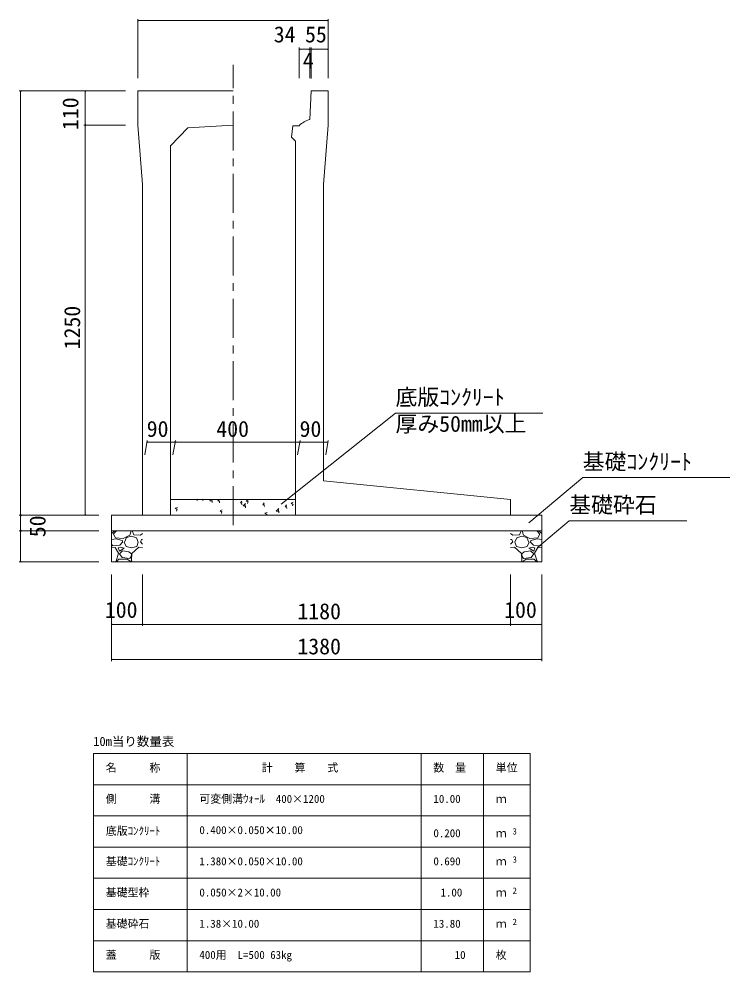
# Model space of a CAD drawing. Units: millimetres on the paper, scale 1:20. Extents: x 0 to 841, y 0 to 594.
# Drawn here: x 317.2 to 431.2, y 179.6 to 332.3 of the extents above; entities that cross this region are included whole.
import ezdxf
from ezdxf.enums import TextEntityAlignment as Align

# ---------------------------------------------------------------- set-up
doc = ezdxf.new("R2010")
doc.units = ezdxf.units.MM
doc.linetypes.add('USER1', pattern=[10, 6.25, -1.25, 1.25, -1.25])
for name, color, linetype, lineweight in [('D-STR-DIM（寸法）', 7, 'Continuous', 18), ('D-STR-HTXT（旗揚げ）', 4, 'Continuous', 18), ('D-STR-STRn（構造物）', 5, 'Continuous', 18), ('D-STR（構造物外形線）', 1, 'Continuous', 18)]:
    doc.layers.add(name, color=color, linetype=linetype, lineweight=lineweight)
doc.layers.add('D-STR-TXT（文字）', color=7, linetype='Continuous')
doc.styles.add('ＭＳ ゴシック', font='')
doc.styles.get('ＭＳ ゴシック').set_extended_font_data('MS Gothic')

msp = doc.modelspace()

# ---------------------------------------------------------------- linework, layer by layer
at = {"layer": 'D-STR-DIM（寸法）'}
for p, q in [((336.262, 322.775), (336.262, 332.264)), ((336.262, 332.014), (336.412, 332.039)), ((336.262, 332.014), (336.282, 332.014)), ((336.412, 331.989), (336.262, 332.014)), ((336.282, 332.014), (366.742, 332.014)), ((366.612, 332.039), (366.762, 332.014)), ((366.762, 332.014), (366.612, 331.989)), ((366.762, 332.014), (366.742, 332.014)), ((366.762, 322.775), (366.762, 332.264)), ((362.117, 322.775), (362.117, 327.681)), ((362.117, 327.431), (362.267, 327.456)), ((362.117, 327.431), (362.137, 327.431)), ((362.267, 327.406), (362.117, 327.431)), ((362.137, 327.431), (363.808, 327.431)), ((363.678, 327.456), (363.828, 327.431)), ((363.828, 327.431), (363.678, 327.406)), ((363.828, 327.431), (363.808, 327.431)), ((363.828, 322.775), (363.828, 327.681)), ((363.828, 322.775), (363.828, 327.681)), ((363.828, 327.431), (363.978, 327.456)), ((363.828, 327.431), (363.848, 327.431)), ((363.978, 327.406), (363.828, 327.431)), ((364.017, 327.431), (363.848, 327.431)), ((363.887, 327.456), (364.037, 327.431)), ((364.037, 327.431), (363.887, 327.406)), ((364.037, 327.431), (364.017, 327.431)), ((364.037, 322.766), (364.037, 327.681)), ((364.037, 322.766), (364.037, 327.681)), ((364.037, 327.431), (364.187, 327.456)), ((364.037, 327.431), (364.057, 327.431)), ((364.187, 327.406), (364.037, 327.431)), ((364.057, 327.431), (366.742, 327.431)), ((366.612, 327.456), (366.762, 327.431)), ((366.762, 327.431), (366.612, 327.406)), ((366.762, 327.431), (366.742, 327.431)), ((366.762, 322.775), (366.762, 327.681)), ((334.262, 320.775), (317.216, 320.775)), ((317.441, 320.625), (317.466, 320.775)), ((317.466, 320.775), (317.466, 320.755)), ((317.466, 320.775), (317.491, 320.625)), ((317.466, 320.755), (317.466, 252.795)), ((334.262, 320.775), (327.576, 320.775)), ((327.801, 320.625), (327.826, 320.775)), ((327.826, 320.775), (327.826, 320.755)), ((327.826, 320.775), (327.851, 320.625)), ((327.826, 315.295), (327.826, 320.755)), ((334.262, 315.275), (327.576, 315.275)), ((334.262, 315.275), (327.576, 315.275)), ((327.826, 315.275), (327.801, 315.425)), ((327.801, 315.125), (327.826, 315.275)), ((327.851, 315.425), (327.826, 315.275)), ((327.826, 315.275), (327.826, 315.295)), ((327.826, 315.275), (327.826, 315.255)), ((327.826, 315.275), (327.851, 315.125)), ((327.826, 315.255), (327.826, 252.795)), ((337.365, 262.433), (337.773, 264.746)), ((337.729, 264.496), (337.879, 264.521)), ((337.729, 264.496), (337.749, 264.496)), ((337.879, 264.471), (337.729, 264.496)), ((337.749, 264.496), (342.209, 264.496)), ((341.865, 262.433), (342.273, 264.746)), ((341.865, 262.433), (342.273, 264.746)), ((342.079, 264.521), (342.229, 264.496)), ((342.229, 264.496), (342.079, 264.471)), ((342.229, 264.496), (342.209, 264.496)), ((342.229, 264.496), (342.379, 264.521)), ((342.229, 264.496), (342.249, 264.496)), ((342.379, 264.471), (342.229, 264.496)), ((362.209, 264.496), (342.249, 264.496)), ((361.865, 262.433), (362.273, 264.746)), ((361.865, 262.433), (362.273, 264.746)), ((362.079, 264.521), (362.229, 264.496)), ((362.229, 264.496), (362.079, 264.471)), ((362.229, 264.496), (362.209, 264.496)), ((362.229, 264.496), (362.379, 264.521)), ((362.229, 264.496), (362.249, 264.496)), ((362.379, 264.471), (362.229, 264.496)), ((366.709, 264.496), (362.249, 264.496)), ((366.365, 262.433), (366.773, 264.746)), ((366.579, 264.521), (366.729, 264.496)), ((366.729, 264.496), (366.579, 264.471)), ((366.729, 264.496), (366.709, 264.496)), ((330.012, 252.775), (317.216, 252.775)), ((330.012, 252.775), (317.216, 252.775)), ((317.466, 252.775), (317.441, 252.925)), ((317.441, 252.625), (317.466, 252.775)), ((317.491, 252.925), (317.466, 252.775)), ((317.466, 252.775), (317.466, 252.795)), ((317.466, 252.775), (317.466, 252.755)), ((317.466, 252.775), (317.491, 252.625)), ((317.466, 252.755), (317.466, 250.295)), ((330.012, 252.775), (327.576, 252.775)), ((327.826, 252.775), (327.801, 252.925)), ((327.851, 252.925), (327.826, 252.775)), ((327.826, 252.775), (327.826, 252.795)), ((317.466, 250.275), (317.441, 250.425)), ((317.491, 250.425), (317.466, 250.275)), ((330.012, 250.275), (317.216, 250.275)), ((330.012, 250.275), (317.216, 250.275)), ((317.441, 250.125), (317.466, 250.275)), ((317.466, 250.275), (317.466, 250.295)), ((317.466, 250.275), (317.466, 250.255)), ((317.466, 250.275), (317.491, 250.125)), ((317.466, 250.255), (317.466, 245.295)), ((330.012, 245.275), (317.216, 245.275)), ((317.466, 245.275), (317.441, 245.425)), ((317.491, 245.425), (317.466, 245.275)), ((317.466, 245.275), (317.466, 245.295)), ((332.012, 243.275), (332.012, 229.402)), ((332.012, 243.275), (332.012, 235.025)), ((337.012, 243.275), (337.012, 235.025)), ((337.012, 243.275), (337.012, 235.025)), ((396.012, 243.275), (396.012, 235.025)), ((396.012, 243.275), (396.012, 235.025)), ((401.012, 243.275), (401.012, 235.025)), ((401.012, 243.275), (401.012, 229.402)), ((332.012, 235.275), (332.162, 235.3)), ((332.012, 235.275), (332.032, 235.275)), ((332.162, 235.25), (332.012, 235.275)), ((332.032, 235.275), (336.992, 235.275)), ((336.862, 235.3), (337.012, 235.275)), ((337.012, 235.275), (336.862, 235.25)), ((337.012, 235.275), (336.992, 235.275)), ((337.012, 235.275), (337.162, 235.3)), ((337.012, 235.275), (337.032, 235.275)), ((337.162, 235.25), (337.012, 235.275)), ((337.032, 235.275), (395.992, 235.275)), ((395.862, 235.3), (396.012, 235.275)), ((396.012, 235.275), (395.862, 235.25)), ((396.012, 235.275), (395.992, 235.275)), ((396.012, 235.275), (396.162, 235.3)), ((396.012, 235.275), (396.032, 235.275)), ((396.162, 235.25), (396.012, 235.275)), ((400.992, 235.275), (396.032, 235.275)), ((400.862, 235.3), (401.012, 235.275)), ((401.012, 235.275), (400.862, 235.25)), ((401.012, 235.275), (400.992, 235.275)), ((332.012, 229.652), (332.162, 229.677)), ((332.012, 229.652), (332.032, 229.652)), ((332.162, 229.627), (332.012, 229.652)), ((332.032, 229.652), (400.992, 229.652)), ((400.862, 229.677), (401.012, 229.652)), ((401.012, 229.652), (400.862, 229.627)), ((401.012, 229.652), (400.992, 229.652))]:
    msp.add_line(p, q, dxfattribs=at)
at = {"layer": 'D-STR-HTXT（旗揚げ）'}
for p, q in [((359.206, 254.54), (377.556, 269.135)), ((401.154, 269.135), (377.556, 269.135)), ((398.918, 251.544), (407.564, 258.808)), ((431.162, 258.808), (407.564, 258.808)), ((400.33, 247.615), (405.413, 251.877)), ((424.277, 251.877), (405.413, 251.877)), ((329.158, 214.589), (399.158, 214.589)), ((329.158, 179.589), (329.158, 214.589)), ((344.158, 179.589), (344.158, 214.589)), ((381.658, 179.589), (381.658, 214.589)), ((391.658, 198.589), (391.658, 214.589)), ((391.658, 179.589), (391.658, 214.589)), ((399.158, 179.589), (399.158, 214.589)), ((329.158, 209.589), (399.158, 209.589)), ((329.158, 204.589), (399.158, 204.589)), ((329.158, 199.589), (399.158, 199.589)), ((329.158, 194.589), (399.158, 194.589)), ((329.158, 189.589), (399.158, 189.589)), ((329.158, 184.589), (399.158, 184.589)), ((329.158, 179.589), (399.158, 179.589))]:
    msp.add_line(p, q, dxfattribs=at)
at = {"layer": 'D-STR-STRn（構造物）', "color": 7, "linetype": 'USER1'}
msp.add_line((351.512, 251.195), (351.512, 324.93), dxfattribs=at)
at = {"layer": 'D-STR-STRn（構造物）', "color": 7}
for p, q in [((341.512, 255.275), (361.512, 255.275)), ((345.773, 255.08), (345.737, 255.275)), ((346.655, 255.054), (346.729, 255.275)), ((347.776, 255.077), (347.966, 255.275)), ((347.776, 255.077), (348.22, 255.008)), ((348.178, 254.786), (348.123, 255.26)), ((349.1, 255.071), (349.271, 255.275)), ((349.1, 255.071), (349.398, 255.045)), ((349.36, 254.766), (349.302, 255.079)), ((352.686, 254.757), (352.927, 255.044)), ((353.631, 255.098), (353.981, 255.233)), ((353.631, 255.098), (353.88, 254.931)), ((342.244, 253.886), (342.594, 254.021)), ((342.244, 253.886), (342.493, 253.719)), ((342.454, 253.441), (342.555, 253.743)), ((349.43, 253.486), (349.78, 253.62)), ((349.43, 253.486), (349.679, 253.318)), ((352.686, 254.757), (352.985, 254.731)), ((352.946, 254.452), (352.888, 254.766)), ((353.112, 254.25), (353.501, 254.656)), ((353.112, 254.25), (353.557, 254.181)), ((353.514, 253.958), (353.459, 254.433)), ((353.84, 254.653), (353.942, 254.956)), ((356.272, 254.443), (356.513, 254.73)), ((356.272, 254.443), (356.571, 254.417)), ((356.532, 254.139), (356.475, 254.452)), ((358.448, 253.422), (358.837, 253.828)), ((358.85, 253.13), (358.795, 253.605)), ((359.858, 254.129), (360.099, 254.417)), ((359.858, 254.129), (360.157, 254.103)), ((360.119, 253.825), (360.061, 254.138)), ((360.817, 254.698), (361.167, 254.832)), ((360.817, 254.698), (361.065, 254.53)), ((361.026, 254.253), (361.127, 254.555)), ((349.639, 253.041), (349.741, 253.343)), ((356.615, 253.085), (356.966, 253.22)), ((356.616, 253.085), (356.864, 252.918)), ((356.87, 252.775), (356.926, 252.942)), ((358.448, 253.422), (358.893, 253.353))]:
    msp.add_line(p, q, dxfattribs=at)
at = {"layer": 'D-STR-STRn（構造物）'}
for p, q in [((332.012, 252.775), (332.012, 245.275)), ((332.012, 252.775), (401.012, 252.775)), ((401.012, 252.775), (401.012, 245.275)), ((332.012, 250.275), (401.012, 250.275)), ((332.012, 249.84), (332.575, 250.275)), ((332.775, 248.967), (332.012, 248.887)), ((332.321, 249.723), (332.818, 250.275)), ((332.681, 249.12), (332.331, 249.72)), ((333.918, 249.033), (332.668, 249.133)), ((333.769, 248.726), (332.769, 248.976)), ((334.973, 249.569), (333.923, 249.019)), ((334.12, 248.473), (334.42, 249.173)), ((334.422, 249.173), (335.222, 249.423)), ((335.173, 250.273), (334.973, 249.573)), ((335.219, 249.423), (336.019, 249.123)), ((335.343, 250.275), (335.613, 249.635)), ((335.618, 249.62), (336.668, 249.57)), ((336.022, 249.121), (336.322, 248.471)), ((336.67, 248.474), (336.82, 248.874)), ((336.671, 249.577), (337.012, 249.84)), ((337.012, 248.887), (336.825, 248.867)), ((396.353, 249.577), (396.012, 249.84)), ((396.012, 248.887), (396.199, 248.867)), ((396.355, 248.474), (396.205, 248.874)), ((397.407, 249.62), (396.357, 249.57)), ((397.003, 249.121), (396.703, 248.471)), ((397.805, 249.423), (397.005, 249.123)), ((397.682, 250.275), (397.412, 249.635)), ((398.603, 249.173), (397.803, 249.423)), ((397.852, 250.273), (398.052, 249.573)), ((398.051, 249.569), (399.101, 249.019)), ((398.905, 248.473), (398.605, 249.173)), ((399.107, 249.033), (400.357, 249.133)), ((399.255, 248.726), (400.255, 248.976)), ((400.704, 249.723), (400.207, 250.275)), ((400.249, 248.967), (401.012, 248.887)), ((400.344, 249.12), (400.694, 249.72)), ((401.012, 249.84), (400.449, 250.275)), ((332.219, 247.889), (332.012, 248.115)), ((332.622, 247.568), (332.012, 247.619)), ((333.368, 247.976), (332.218, 247.876)), ((333.182, 246.676), (332.632, 247.576)), ((333.119, 247.523), (333.319, 247.023)), ((333.47, 247.671), (333.12, 247.521)), ((333.319, 247.024), (334.069, 247.474)), ((333.821, 248.473), (333.371, 247.973)), ((334.073, 247.474), (333.473, 247.674)), ((333.822, 248.47), (333.772, 248.72)), ((334.067, 248.474), (334.367, 247.774)), ((334.367, 247.769), (335.217, 247.519)), ((335.224, 247.52), (336.074, 247.77)), ((336.422, 247.673), (335.272, 246.623)), ((336.069, 247.775), (336.319, 248.475)), ((337.012, 247.619), (336.422, 247.668)), ((337.012, 248.115), (336.669, 248.489)), ((396.012, 248.115), (396.355, 248.489)), ((396.012, 247.619), (396.602, 247.668)), ((396.603, 247.673), (397.753, 246.623)), ((396.955, 247.775), (396.705, 248.475)), ((397.801, 247.52), (396.951, 247.77)), ((398.658, 247.769), (397.808, 247.519)), ((398.958, 248.474), (398.658, 247.774)), ((398.952, 247.474), (399.552, 247.674)), ((399.705, 247.024), (398.955, 247.474)), ((399.203, 248.47), (399.253, 248.72)), ((399.204, 248.473), (399.654, 247.973)), ((399.554, 247.671), (399.904, 247.521)), ((399.657, 247.976), (400.807, 247.876)), ((399.906, 247.523), (399.706, 247.023)), ((399.843, 246.676), (400.393, 247.576)), ((400.402, 247.568), (401.012, 247.619)), ((400.805, 247.889), (401.012, 248.115)), ((332.772, 245.421), (333.172, 246.671)), ((333.319, 246.575), (333.719, 245.975)), ((333.821, 247.073), (333.321, 246.573)), ((333.723, 245.971), (334.973, 245.821)), ((334.827, 246.926), (333.827, 247.076)), ((335.231, 246.562), (334.831, 246.912)), ((334.972, 245.824), (335.222, 246.274)), ((335.269, 246.625), (335.219, 245.575)), ((335.221, 246.273), (335.221, 246.573)), ((397.756, 246.625), (397.806, 245.575)), ((397.793, 246.562), (398.193, 246.912)), ((398.052, 245.824), (397.802, 246.274)), ((397.804, 246.273), (397.804, 246.573)), ((399.302, 245.971), (398.052, 245.821)), ((398.198, 246.926), (399.198, 247.076)), ((399.204, 247.073), (399.704, 246.573)), ((399.705, 246.575), (399.305, 245.975)), ((400.253, 245.421), (399.853, 246.671)), ((332.012, 245.275), (365.512, 245.275)), ((332.012, 245.275), (401.012, 245.275)), ((332.575, 245.275), (332.771, 245.427)), ((332.818, 245.275), (333.221, 245.723)), ((333.221, 245.723), (334.521, 245.723)), ((334.519, 245.734), (335.169, 245.284)), ((335.213, 245.585), (335.343, 245.275)), ((397.812, 245.585), (397.682, 245.275)), ((398.505, 245.734), (397.855, 245.284)), ((399.804, 245.723), (398.504, 245.723)), ((400.207, 245.275), (399.804, 245.723)), ((400.449, 245.275), (400.253, 245.427))]:
    msp.add_line(p, q, dxfattribs=at)
at = {"layer": 'D-STR（構造物外形線）'}
for p, q in [((336.262, 315.275), (336.262, 320.775)), ((336.262, 320.775), (351.512, 320.775)), ((364.037, 320.775), (363.828, 316.183)), ((364.037, 320.775), (366.762, 320.775)), ((366.762, 315.275), (366.762, 320.775)), ((336.262, 315.275), (337.012, 305.775)), ((341.512, 311.925), (344.257, 314.84)), ((344.257, 314.84), (351.512, 315.275)), ((361.117, 315.175), (360.904, 313.321)), ((361.117, 315.175), (362.117, 315.175)), ((366.012, 305.775), (366.762, 315.275)), ((360.904, 313.321), (361.512, 312.675)), ((341.512, 252.775), (341.512, 311.925)), ((361.512, 252.775), (361.512, 312.675)), ((337.012, 252.775), (337.012, 305.775)), ((366.012, 258.275), (366.012, 305.775)), ((366.012, 258.275), (396.012, 255.275)), ((396.012, 252.775), (396.012, 255.275)), ((337.012, 252.775), (341.512, 252.775)), ((361.512, 252.775), (366.012, 252.775)), ((361.512, 252.775), (396.012, 252.775))]:
    msp.add_line(p, q, dxfattribs=at)
msp.add_arc((364.939, 312.34), 4, 106.13239, 134.86529, dxfattribs=at)

# ---------------------------------------------------------------- texts
at = {"layer": 'D-STR-DIM（寸法）', "style": 'ＭＳ ゴシック'}
for s, p in [('34', (358.042, 327.756)), ('55', (363.056, 327.756)), ('4', (362.699, 323.56)), ('90', (337.678, 264.546)), ('400', (348.835, 264.546)), ('90', (362.178, 264.546)), ('100', (330.968, 235.554)), ('1180', (361.831, 235.325)), ('100', (394.968, 235.554)), ('1380', (361.831, 229.702))]:
    msp.add_text(s, height=2.566, dxfattribs=at).set_placement(p, align=Align.BOTTOM_LEFT)
for s, p in [('110', (327.501, 314.481)), ('1250', (327.776, 279.344)), ('50', (322.234, 249.242))]:
    msp.add_text(s, height=2.566, rotation=90, dxfattribs=at).set_placement(p, align=Align.BOTTOM_LEFT)
at = {"layer": 'D-STR-TXT（文字）', "style": 'ＭＳ ゴシック'}
for s, height, p in [('底版ｺﾝｸﾘｰﾄ', 2.566, (377.556, 269.635)), ('厚み50mm以上', 2.566, (377.556, 265.363)), ('基礎ｺﾝｸﾘｰﾄ', 2.566, (407.564, 259.308)), ('基礎砕石', 2.566, (405.413, 252.377)), ('10m当り数量表', 1.466, (329.104, 215.352)), ('名\u3000\u3000\u3000称', 1.283, (331.12, 211.291)), ('計\u3000\u3000算\u3000\u3000式', 1.283, (356.124, 211.291)), ('数\u3000量', 1.283, (383.62, 211.291)), ('単位', 1.283, (393.62, 211.291)), ('側\u3000\u3000\u3000溝', 1.283, (331.12, 206.291)), ('可変側溝ｳｫｰﾙ\u3000400×1200', 1.283, (346.12, 206.291)), ('10.00', 1.283, (383.633, 206.291)), ('ｍ', 1.283, (393.62, 206.291)), ('底版ｺﾝｸﾘｰﾄ', 1.283, (331.12, 201.158)), ('0.400×0.050×10.00', 1.283, (346.12, 201.291)), ('0.200', 1.283, (383.633, 200.791)), ('ｍ', 1.283, (393.62, 200.791)), ('3', 1.026, (396.321, 201.293)), ('基礎ｺﾝｸﾘｰﾄ', 1.283, (331.12, 196.291)), ('1.380×0.050×10.00', 1.283, (346.12, 196.291)), ('0.690', 1.283, (383.633, 196.291)), ('ｍ', 1.283, (393.62, 196.291)), ('3', 1.026, (396.321, 196.793)), ('基礎型枠', 1.283, (331.12, 191.291)), ('0.050×2×10.00', 1.283, (346.12, 191.291)), ('1.00', 1.283, (384.77, 191.291)), ('ｍ', 1.283, (393.62, 191.291)), ('2', 1.026, (396.321, 191.793)), ('基礎砕石', 1.283, (331.12, 186.291)), ('1.38×10.00', 1.283, (346.12, 186.291)), ('13.80', 1.283, (383.633, 186.291)), ('2', 1.026, (396.321, 186.793)), ('ｍ', 1.283, (393.62, 186.291)), ('蓋\u3000\u3000\u3000版', 1.283, (331.12, 181.291)), ('400用\u3000L=500 63kg', 1.283, (346.12, 181.291)), ('10', 1.283, (387.044, 181.291)), ('枚', 1.283, (393.62, 181.291))]:
    msp.add_text(s, height=height, dxfattribs=at).set_placement(p, align=Align.BOTTOM_LEFT)

doc.saveas('drawing.dxf')
